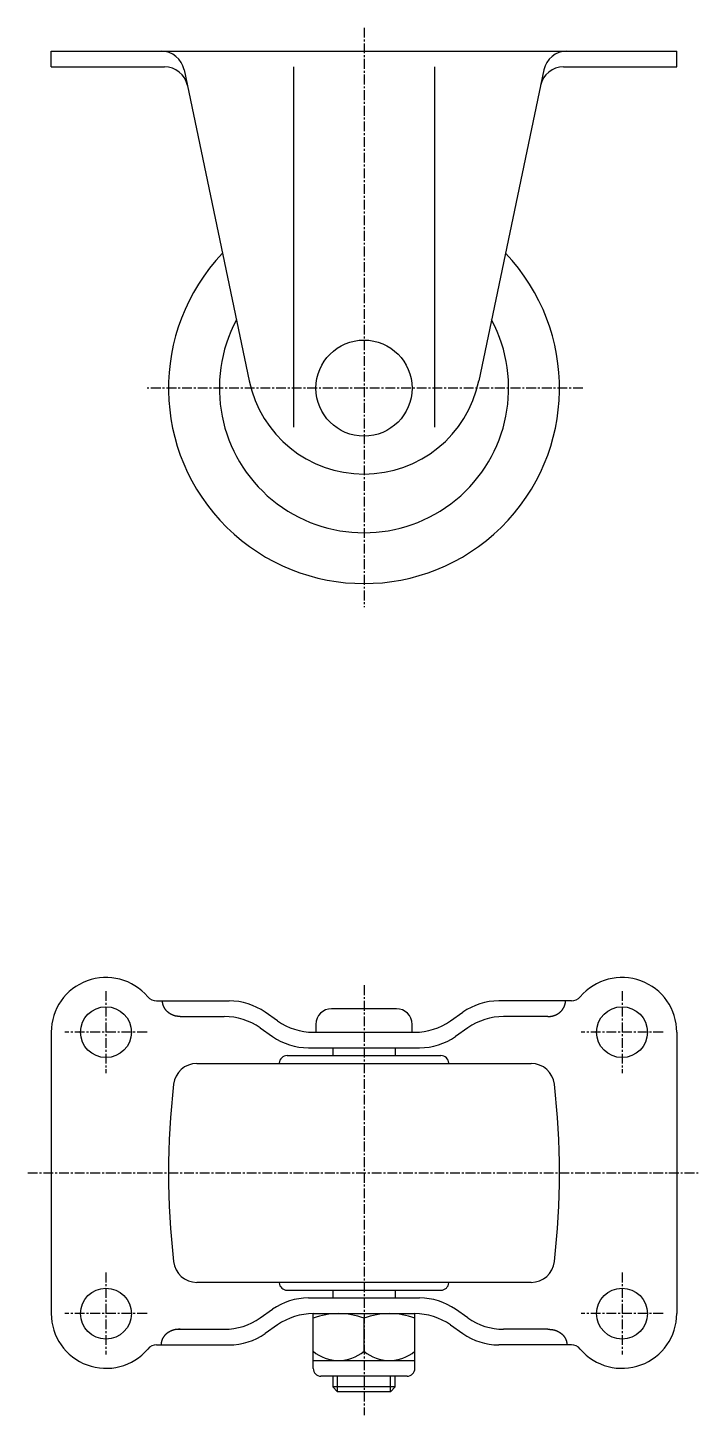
# Model space of a CAD drawing. Extents: x -3609 to -3385, y -128 to 165.
# Drawn here: x -3470.8 to -3384.8, y -127.8 to 49.7 of the extents above; entities that cross this region are included whole.
import ezdxf

# ---------------------------------------------------------------- set-up
doc = ezdxf.new("R2010")
doc.units = 0
doc.linetypes.add('CENTER', pattern=[2, 1.25, -0.25, 0.25, -0.25])
doc.layers.get('0').update_dxf_attribs({"linetype": 'CONTINUOUS'})
doc.layers.get('DEFPOINTS').update_dxf_attribs({"linetype": 'CONTINUOUS'})
doc.layers.add('CENTER', color=1, linetype='CENTER')

msp = doc.modelspace()

# ---------------------------------------------------------------- linework, layer by layer
at = {"color": 7, "linetype": 'CONTINUOUS'}
for p, q in [((-3467.76, 46.7), (-3387.76, 46.7)), ((-3467.76, 44.7), (-3467.76, 46.7)), ((-3387.76, 44.7), (-3387.76, 46.7)), ((-3467.76, 44.7), (-3453.28, 44.7)), ((-3436.76, 44.7), (-3436.76, -1.4)), ((-3418.76, 44.7), (-3418.76, -1.4)), ((-3402.24, 44.7), (-3387.76, 44.7)), ((-3450.76, 44.31), (-3442.44, 4.53)), ((-3404.76, 44.31), (-3413.08, 4.53)), ((-3454.28, -74.79), (-3445, -74.79)), ((-3438.83, -77.34), (-3440.41, -76.24)), ((-3423.61, -75.79), (-3431.91, -75.79)), ((-3416.69, -77.34), (-3415.11, -76.24)), ((-3401.24, -74.79), (-3410.53, -74.79)), ((-3451.26, -76.79), (-3445.63, -76.79)), ((-3433.91, -77.79), (-3433.91, -78.79)), ((-3421.61, -78.79), (-3421.61, -77.79)), ((-3404.26, -76.79), (-3409.9, -76.79)), ((-3467.76, -78.79), (-3467.76, -114.79)), ((-3441.04, -78.24), (-3439.46, -79.34)), ((-3434.24, -78.79), (-3421.28, -78.79)), ((-3414.48, -78.24), (-3416.06, -79.34)), ((-3387.76, -78.79), (-3387.76, -114.79)), ((-3434.87, -80.79), (-3420.65, -80.79)), ((-3431.76, -80.79), (-3431.76, -81.79)), ((-3423.76, -80.79), (-3423.76, -81.79)), ((-3449.14, -82.79), (-3406.39, -82.79)), ((-3438.6, -82.79), (-3438.6, -82.74)), ((-3437.6, -81.79), (-3417.92, -81.79)), ((-3416.92, -82.79), (-3416.92, -82.74)), ((-3406.39, -110.79), (-3449.14, -110.79)), ((-3438.6, -110.79), (-3438.6, -110.84)), ((-3437.6, -111.79), (-3417.92, -111.79)), ((-3431.76, -111.79), (-3431.76, -112.79)), ((-3423.76, -111.79), (-3423.76, -112.79)), ((-3416.92, -110.79), (-3416.92, -110.84)), ((-3434.87, -112.79), (-3420.65, -112.79)), ((-3441.04, -115.34), (-3439.46, -114.24)), ((-3434.26, -121.79), (-3434.26, -114.79)), ((-3434.24, -114.79), (-3421.28, -114.79)), ((-3421.26, -121.79), (-3421.26, -114.79)), ((-3414.48, -115.34), (-3416.06, -114.24)), ((-3451.44, -116.79), (-3445.63, -116.79)), ((-3438.83, -116.24), (-3440.41, -117.34)), ((-3427.76, -119.59), (-3427.76, -115.37)), ((-3416.69, -116.24), (-3415.11, -117.34)), ((-3404.26, -116.79), (-3409.9, -116.79)), ((-3454.28, -118.79), (-3445, -118.79)), ((-3401.24, -118.79), (-3410.53, -118.79)), ((-3434.26, -120.79), (-3421.26, -120.79)), ((-3422.26, -122.79), (-3433.26, -122.79)), ((-3431.76, -122.79), (-3431.76, -124.17)), ((-3423.76, -124.17), (-3431.76, -124.17)), ((-3431.76, -124.17), (-3431.14, -124.79)), ((-3423.76, -124.17), (-3424.39, -124.79)), ((-3423.76, -124.17), (-3423.76, -122.79)), ((-3424.39, -124.79), (-3431.14, -124.79))]:
    msp.add_line(p, q, dxfattribs=at)
at = {"color": 3, "linetype": 'CONTINUOUS'}
for p, q in [((-3431.14, -124.79), (-3431.14, -122.79)), ((-3424.39, -124.79), (-3424.39, -122.79))]:
    msp.add_line(p, q, dxfattribs=at)
at = {"color": 7, "linetype": 'CONTINUOUS'}
for points in [[(-3451.26, -76.79, 0), (-3451.29, -76.79, 0), (-3451.32, -76.79, 0), (-3451.34, -76.79, 0), (-3451.37, -76.79, 0), (-3451.4, -76.79, 0), (-3451.43, -76.78, 0), (-3451.46, -76.78, 0), (-3451.48, -76.78, 0), (-3451.51, -76.78, 0), (-3451.54, -76.78, 0), (-3451.57, -76.77, 0), (-3451.59, -76.77, 0), (-3451.62, -76.76, 0), (-3451.65, -76.76, 0), (-3451.68, -76.76, 0), (-3451.7, -76.75, 0), (-3451.73, -76.75, 0), (-3451.76, -76.74, 0), (-3451.78, -76.74, 0), (-3451.81, -76.73, 0), (-3451.84, -76.72, 0), (-3451.86, -76.72, 0), (-3451.89, -76.71, 0), (-3451.92, -76.7, 0), (-3451.94, -76.7, 0), (-3451.97, -76.69, 0), (-3452, -76.68, 0), (-3452.02, -76.67, 0), (-3452.05, -76.66, 0), (-3452.08, -76.66, 0), (-3452.1, -76.65, 0), (-3452.13, -76.64, 0), (-3452.15, -76.63, 0), (-3452.18, -76.62, 0), (-3452.2, -76.61, 0), (-3452.23, -76.6, 0), (-3452.25, -76.59, 0), (-3452.28, -76.58, 0), (-3452.3, -76.57, 0), (-3452.33, -76.55, 0), (-3452.35, -76.54, 0), (-3452.38, -76.53, 0), (-3452.4, -76.52, 0), (-3452.42, -76.51, 0), (-3452.45, -76.49, 0), (-3452.47, -76.48, 0), (-3452.5, -76.47, 0), (-3452.52, -76.45, 0), (-3452.54, -76.44, 0), (-3452.56, -76.43, 0), (-3452.59, -76.41, 0), (-3452.61, -76.4, 0), (-3452.63, -76.38, 0), (-3452.65, -76.37, 0), (-3452.68, -76.35, 0), (-3452.7, -76.34, 0), (-3452.72, -76.32, 0), (-3452.74, -76.3, 0), (-3452.76, -76.29, 0), (-3452.78, -76.27, 0), (-3452.8, -76.26, 0), (-3452.82, -76.24, 0), (-3452.84, -76.22, 0), (-3452.86, -76.2, 0), (-3452.88, -76.19, 0), (-3452.9, -76.17, 0), (-3452.92, -76.15, 0), (-3452.94, -76.13, 0), (-3452.96, -76.12, 0), (-3452.97, -76.1, 0), (-3452.99, -76.08, 0), (-3453.01, -76.06, 0), (-3453.03, -76.04, 0), (-3453.05, -76.02, 0), (-3453.06, -76, 0), (-3453.08, -75.98, 0), (-3453.1, -75.96, 0), (-3453.11, -75.94, 0), (-3453.13, -75.92, 0), (-3453.14, -75.9, 0), (-3453.16, -75.88, 0), (-3453.17, -75.86, 0), (-3453.19, -75.84, 0), (-3453.2, -75.82, 0), (-3453.22, -75.8, 0), (-3453.23, -75.78, 0), (-3453.24, -75.75, 0), (-3453.26, -75.73, 0), (-3453.27, -75.71, 0), (-3453.28, -75.69, 0), (-3453.29, -75.67, 0), (-3453.31, -75.65, 0), (-3453.32, -75.62, 0), (-3453.33, -75.6, 0), (-3453.34, -75.58, 0), (-3453.35, -75.56, 0), (-3453.36, -75.53, 0), (-3453.37, -75.51, 0), (-3453.38, -75.49, 0), (-3453.39, -75.46, 0), (-3453.4, -75.44, 0), (-3453.41, -75.42, 0), (-3453.42, -75.39, 0), (-3453.43, -75.37, 0), (-3453.43, -75.35, 0), (-3453.44, -75.32, 0), (-3453.45, -75.3, 0), (-3453.46, -75.28, 0), (-3453.46, -75.25, 0), (-3453.47, -75.23, 0), (-3453.48, -75.2, 0), (-3453.48, -75.18, 0), (-3453.49, -75.16, 0), (-3453.49, -75.13, 0), (-3453.5, -75.11, 0), (-3453.5, -75.08, 0), (-3453.5, -75.06, 0), (-3453.51, -75.04, 0), (-3453.51, -75.01, 0), (-3453.51, -74.99, 0), (-3453.52, -74.96, 0), (-3453.52, -74.94, 0), (-3453.52, -74.91, 0), (-3453.52, -74.89, 0), (-3453.52, -74.86, 0), (-3453.52, -74.84, 0), (-3453.52, -74.81, 0), (-3453.52, -74.79, 0)], [(-3404.26, -76.79, 0), (-3404.23, -76.79, 0), (-3404.21, -76.79, 0), (-3404.18, -76.79, 0), (-3404.15, -76.79, 0), (-3404.12, -76.79, 0), (-3404.09, -76.78, 0), (-3404.07, -76.78, 0), (-3404.04, -76.78, 0), (-3404.01, -76.78, 0), (-3403.98, -76.78, 0), (-3403.96, -76.77, 0), (-3403.93, -76.77, 0), (-3403.9, -76.76, 0), (-3403.87, -76.76, 0), (-3403.85, -76.76, 0), (-3403.82, -76.75, 0), (-3403.79, -76.75, 0), (-3403.77, -76.74, 0), (-3403.74, -76.74, 0), (-3403.71, -76.73, 0), (-3403.68, -76.72, 0), (-3403.66, -76.72, 0), (-3403.63, -76.71, 0), (-3403.6, -76.7, 0), (-3403.58, -76.7, 0), (-3403.55, -76.69, 0), (-3403.52, -76.68, 0), (-3403.5, -76.67, 0), (-3403.47, -76.66, 0), (-3403.45, -76.66, 0), (-3403.42, -76.65, 0), (-3403.39, -76.64, 0), (-3403.37, -76.63, 0), (-3403.34, -76.62, 0), (-3403.32, -76.61, 0), (-3403.29, -76.6, 0), (-3403.27, -76.59, 0), (-3403.24, -76.58, 0), (-3403.22, -76.57, 0), (-3403.19, -76.55, 0), (-3403.17, -76.54, 0), (-3403.15, -76.53, 0), (-3403.12, -76.52, 0), (-3403.1, -76.51, 0), (-3403.07, -76.49, 0), (-3403.05, -76.48, 0), (-3403.03, -76.47, 0), (-3403, -76.45, 0), (-3402.98, -76.44, 0), (-3402.96, -76.43, 0), (-3402.94, -76.41, 0), (-3402.91, -76.4, 0), (-3402.89, -76.38, 0), (-3402.87, -76.37, 0), (-3402.85, -76.35, 0), (-3402.83, -76.34, 0), (-3402.8, -76.32, 0), (-3402.78, -76.3, 0), (-3402.76, -76.29, 0), (-3402.74, -76.27, 0), (-3402.72, -76.26, 0), (-3402.7, -76.24, 0), (-3402.68, -76.22, 0), (-3402.66, -76.2, 0), (-3402.64, -76.19, 0), (-3402.62, -76.17, 0), (-3402.6, -76.15, 0), (-3402.58, -76.13, 0), (-3402.57, -76.12, 0), (-3402.55, -76.1, 0), (-3402.53, -76.08, 0), (-3402.51, -76.06, 0), (-3402.49, -76.04, 0), (-3402.48, -76.02, 0), (-3402.46, -76, 0), (-3402.44, -75.98, 0), (-3402.43, -75.96, 0), (-3402.41, -75.94, 0), (-3402.39, -75.92, 0), (-3402.38, -75.9, 0), (-3402.36, -75.88, 0), (-3402.35, -75.86, 0), (-3402.33, -75.84, 0), (-3402.32, -75.82, 0), (-3402.31, -75.8, 0), (-3402.29, -75.78, 0), (-3402.28, -75.75, 0), (-3402.27, -75.73, 0), (-3402.25, -75.71, 0), (-3402.24, -75.69, 0), (-3402.23, -75.67, 0), (-3402.22, -75.65, 0), (-3402.2, -75.62, 0), (-3402.19, -75.6, 0), (-3402.18, -75.58, 0), (-3402.17, -75.56, 0), (-3402.16, -75.53, 0), (-3402.15, -75.51, 0), (-3402.14, -75.49, 0), (-3402.13, -75.46, 0), (-3402.12, -75.44, 0), (-3402.11, -75.42, 0), (-3402.1, -75.39, 0), (-3402.1, -75.37, 0), (-3402.09, -75.35, 0), (-3402.08, -75.32, 0), (-3402.07, -75.3, 0), (-3402.07, -75.28, 0), (-3402.06, -75.25, 0), (-3402.05, -75.23, 0), (-3402.05, -75.2, 0), (-3402.04, -75.18, 0), (-3402.04, -75.16, 0), (-3402.03, -75.13, 0), (-3402.03, -75.11, 0), (-3402.02, -75.08, 0), (-3402.02, -75.06, 0), (-3402.01, -75.04, 0), (-3402.01, -75.01, 0), (-3402.01, -74.99, 0), (-3402.01, -74.96, 0), (-3402, -74.94, 0), (-3402, -74.91, 0), (-3402, -74.89, 0), (-3402, -74.86, 0), (-3402, -74.84, 0), (-3402, -74.81, 0), (-3402, -74.79, 0)], [(-3451.26, -116.79, 0), (-3451.29, -116.79, 0), (-3451.32, -116.79, 0), (-3451.35, -116.79, 0), (-3451.38, -116.79, 0), (-3451.41, -116.79, 0), (-3451.44, -116.79, 0), (-3451.47, -116.79, 0), (-3451.5, -116.79, 0), (-3451.54, -116.8, 0), (-3451.57, -116.8, 0), (-3451.6, -116.8, 0), (-3451.63, -116.8, 0), (-3451.66, -116.81, 0), (-3451.69, -116.81, 0), (-3451.72, -116.81, 0), (-3451.75, -116.82, 0), (-3451.78, -116.82, 0), (-3451.81, -116.83, 0), (-3451.84, -116.83, 0), (-3451.86, -116.84, 0), (-3451.89, -116.84, 0), (-3451.92, -116.85, 0), (-3451.95, -116.86, 0), (-3451.98, -116.86, 0), (-3452.01, -116.87, 0), (-3452.04, -116.88, 0), (-3452.07, -116.88, 0), (-3452.1, -116.89, 0), (-3452.13, -116.9, 0), (-3452.16, -116.91, 0), (-3452.18, -116.92, 0), (-3452.21, -116.92, 0), (-3452.24, -116.93, 0), (-3452.27, -116.94, 0), (-3452.3, -116.95, 0), (-3452.32, -116.96, 0), (-3452.35, -116.97, 0), (-3452.38, -116.98, 0), (-3452.4, -116.99, 0), (-3452.43, -117.01, 0), (-3452.46, -117.02, 0), (-3452.48, -117.03, 0), (-3452.51, -117.04, 0), (-3452.54, -117.05, 0), (-3452.56, -117.07, 0), (-3452.59, -117.08, 0), (-3452.61, -117.09, 0), (-3452.64, -117.11, 0), (-3452.66, -117.12, 0), (-3452.69, -117.13, 0), (-3452.71, -117.15, 0), (-3452.74, -117.16, 0), (-3452.76, -117.18, 0), (-3452.79, -117.19, 0), (-3452.81, -117.21, 0), (-3452.83, -117.22, 0), (-3452.86, -117.24, 0), (-3452.88, -117.25, 0), (-3452.9, -117.27, 0), (-3452.92, -117.29, 0), (-3452.95, -117.3, 0), (-3452.97, -117.32, 0), (-3452.99, -117.34, 0), (-3453.01, -117.35, 0), (-3453.03, -117.37, 0), (-3453.05, -117.39, 0), (-3453.07, -117.41, 0), (-3453.09, -117.43, 0), (-3453.11, -117.44, 0), (-3453.13, -117.46, 0), (-3453.15, -117.48, 0), (-3453.17, -117.5, 0), (-3453.19, -117.52, 0), (-3453.21, -117.54, 0), (-3453.23, -117.56, 0), (-3453.25, -117.58, 0), (-3453.26, -117.6, 0), (-3453.28, -117.62, 0), (-3453.3, -117.64, 0), (-3453.31, -117.66, 0), (-3453.33, -117.68, 0), (-3453.35, -117.7, 0), (-3453.36, -117.72, 0), (-3453.38, -117.74, 0), (-3453.39, -117.76, 0), (-3453.41, -117.79, 0), (-3453.42, -117.81, 0), (-3453.44, -117.83, 0), (-3453.45, -117.85, 0), (-3453.46, -117.87, 0), (-3453.48, -117.9, 0), (-3453.49, -117.92, 0), (-3453.5, -117.94, 0), (-3453.51, -117.96, 0), (-3453.52, -117.99, 0), (-3453.54, -118.01, 0), (-3453.55, -118.03, 0), (-3453.56, -118.06, 0), (-3453.57, -118.08, 0), (-3453.58, -118.1, 0), (-3453.59, -118.13, 0), (-3453.59, -118.15, 0), (-3453.6, -118.17, 0), (-3453.61, -118.2, 0), (-3453.62, -118.22, 0), (-3453.63, -118.25, 0), (-3453.63, -118.27, 0), (-3453.64, -118.29, 0), (-3453.65, -118.32, 0), (-3453.65, -118.34, 0), (-3453.66, -118.37, 0), (-3453.66, -118.39, 0), (-3453.67, -118.42, 0), (-3453.67, -118.44, 0), (-3453.68, -118.47, 0), (-3453.68, -118.49, 0), (-3453.69, -118.52, 0), (-3453.69, -118.54, 0), (-3453.69, -118.57, 0), (-3453.69, -118.59, 0), (-3453.7, -118.62, 0), (-3453.7, -118.64, 0), (-3453.7, -118.67, 0), (-3453.7, -118.69, 0), (-3453.7, -118.72, 0), (-3453.7, -118.74, 0), (-3453.7, -118.77, 0), (-3453.7, -118.79, 0)], [(-3404.26, -116.79, 0), (-3404.23, -116.79, 0), (-3404.2, -116.79, 0), (-3404.17, -116.79, 0), (-3404.14, -116.79, 0), (-3404.11, -116.79, 0), (-3404.08, -116.79, 0), (-3404.05, -116.79, 0), (-3404.02, -116.79, 0), (-3403.99, -116.8, 0), (-3403.96, -116.8, 0), (-3403.93, -116.8, 0), (-3403.9, -116.8, 0), (-3403.87, -116.81, 0), (-3403.84, -116.81, 0), (-3403.81, -116.81, 0), (-3403.78, -116.82, 0), (-3403.75, -116.82, 0), (-3403.72, -116.83, 0), (-3403.69, -116.83, 0), (-3403.66, -116.84, 0), (-3403.63, -116.84, 0), (-3403.6, -116.85, 0), (-3403.57, -116.86, 0), (-3403.54, -116.86, 0), (-3403.51, -116.87, 0), (-3403.48, -116.88, 0), (-3403.45, -116.88, 0), (-3403.42, -116.89, 0), (-3403.4, -116.9, 0), (-3403.37, -116.91, 0), (-3403.34, -116.92, 0), (-3403.31, -116.92, 0), (-3403.28, -116.93, 0), (-3403.25, -116.94, 0), (-3403.23, -116.95, 0), (-3403.2, -116.96, 0), (-3403.17, -116.97, 0), (-3403.14, -116.98, 0), (-3403.12, -116.99, 0), (-3403.09, -117.01, 0), (-3403.06, -117.02, 0), (-3403.04, -117.03, 0), (-3403.01, -117.04, 0), (-3402.98, -117.05, 0), (-3402.96, -117.07, 0), (-3402.93, -117.08, 0), (-3402.91, -117.09, 0), (-3402.88, -117.11, 0), (-3402.86, -117.12, 0), (-3402.83, -117.13, 0), (-3402.81, -117.15, 0), (-3402.78, -117.16, 0), (-3402.76, -117.18, 0), (-3402.74, -117.19, 0), (-3402.71, -117.21, 0), (-3402.69, -117.22, 0), (-3402.67, -117.24, 0), (-3402.64, -117.25, 0), (-3402.62, -117.27, 0), (-3402.6, -117.29, 0), (-3402.57, -117.3, 0), (-3402.55, -117.32, 0), (-3402.53, -117.34, 0), (-3402.51, -117.35, 0), (-3402.49, -117.37, 0), (-3402.47, -117.39, 0), (-3402.45, -117.41, 0), (-3402.43, -117.43, 0), (-3402.41, -117.44, 0), (-3402.39, -117.46, 0), (-3402.37, -117.48, 0), (-3402.35, -117.5, 0), (-3402.33, -117.52, 0), (-3402.31, -117.54, 0), (-3402.29, -117.56, 0), (-3402.28, -117.58, 0), (-3402.26, -117.6, 0), (-3402.24, -117.62, 0), (-3402.22, -117.64, 0), (-3402.21, -117.66, 0), (-3402.19, -117.68, 0), (-3402.18, -117.7, 0), (-3402.16, -117.72, 0), (-3402.14, -117.74, 0), (-3402.13, -117.76, 0), (-3402.11, -117.79, 0), (-3402.1, -117.81, 0), (-3402.09, -117.83, 0), (-3402.07, -117.85, 0), (-3402.06, -117.87, 0), (-3402.05, -117.9, 0), (-3402.03, -117.92, 0), (-3402.02, -117.94, 0), (-3402.01, -117.96, 0), (-3402, -117.99, 0), (-3401.99, -118.01, 0), (-3401.98, -118.03, 0), (-3401.97, -118.06, 0), (-3401.96, -118.08, 0), (-3401.95, -118.1, 0), (-3401.94, -118.13, 0), (-3401.93, -118.15, 0), (-3401.92, -118.17, 0), (-3401.91, -118.2, 0), (-3401.9, -118.22, 0), (-3401.89, -118.25, 0), (-3401.89, -118.27, 0), (-3401.88, -118.29, 0), (-3401.87, -118.32, 0), (-3401.87, -118.34, 0), (-3401.86, -118.37, 0), (-3401.86, -118.39, 0), (-3401.85, -118.42, 0), (-3401.85, -118.44, 0), (-3401.84, -118.47, 0), (-3401.84, -118.49, 0), (-3401.84, -118.52, 0), (-3401.83, -118.54, 0), (-3401.83, -118.57, 0), (-3401.83, -118.59, 0), (-3401.83, -118.62, 0), (-3401.82, -118.64, 0), (-3401.82, -118.67, 0), (-3401.82, -118.69, 0), (-3401.82, -118.72, 0), (-3401.82, -118.74, 0), (-3401.82, -118.77, 0), (-3401.82, -118.79, 0)]]:
    msp.add_polyline3d(points, dxfattribs=at)
for centre, radius in [((-3427.76, 3.6), 6.15), ((-3460.76, -78.79), 3.25), ((-3394.76, -78.79), 3.25), ((-3460.76, -114.79), 3.25), ((-3394.76, -114.79), 3.25)]:
    msp.add_circle(centre, radius, dxfattribs=at)
for centre, radius, start, end in [((-3453.7, 43.7), 3, 11.8101, 90), ((-3401.82, 43.7), 3, 90, 168.1899), ((-3453.28, 41.7), 3, 11.8101, 90), ((-3402.24, 41.7), 3, 90, 168.1899), ((-3427.76, 3.6), 25, 136.369, 43.631), ((-3427.76, 3.6), 18.5, 151.8559, 28.1441), ((-3427.76, 7.6), 15, 191.8101, 348.1899), ((-3460.76, -78.79), 7, 40.3202, 180), ((-3394.76, -78.79), 7, 0, 139.6798), ((-3454.28, -73.29), 1.5, 220.3202, 270), ((-3401.24, -73.29), 1.5, 270, 319.6798), ((-3445, -82.79), 8, 55, 90), ((-3431.91, -77.79), 2, 90, 180), ((-3423.61, -77.79), 2, 0, 90), ((-3410.53, -82.79), 8, 90, 125), ((-3445.63, -84.79), 8, 55, 90), ((-3434.24, -70.79), 8, 235, 270), ((-3421.28, -70.79), 8, 270, 305), ((-3409.9, -84.79), 8, 90, 125), ((-3434.87, -72.79), 8, 235, 270), ((-3420.65, -72.79), 8, 270, 305), ((-3449.14, -85.79), 3, 90, 173.4885), ((-3437.6, -82.79), 1, 90, 177), ((-3417.92, -82.79), 1, 3, 90), ((-3406.39, -85.79), 3, 6.5115, 90), ((-3352.76, -96.79), 100, 173.4885, 186.5115), ((-3502.76, -96.79), 100, 353.4885, 6.5115), ((-3449.14, -107.79), 3, 186.5115, 270), ((-3406.39, -107.79), 3, 270, 353.4885), ((-3437.6, -110.79), 1, 183, 270), ((-3417.92, -110.79), 1, 270, 357), ((-3434.87, -120.79), 8, 90, 125), ((-3420.65, -120.79), 8, 55, 90), ((-3460.76, -114.79), 7, 180, 319.6798), ((-3445.63, -108.79), 8, 270, 305), ((-3434.24, -122.79), 8, 90, 125), ((-3431.01, -124.18), 9.39, 69.7438, 110.2562), ((-3424.51, -124.18), 9.39, 69.7438, 110.2562), ((-3421.28, -122.79), 8, 55, 90), ((-3409.9, -108.79), 8, 235, 270), ((-3394.76, -114.79), 7, 220.3202, 0), ((-3454.28, -120.29), 1.5, 90, 139.6798), ((-3445, -110.79), 8, 270, 305), ((-3410.53, -110.79), 8, 235, 270), ((-3401.24, -120.29), 1.5, 40.3202, 90), ((-3431.01, -115.78), 5.01, 229.5191, 310.4809), ((-3424.51, -115.78), 5.01, 229.5191, 310.4809), ((-3433.26, -121.79), 1, 180, 270), ((-3422.26, -121.79), 1, 270, 0)]:
    msp.add_arc(centre, radius, start, end, dxfattribs=at)
at = {"layer": 'CENTER', "color": 1, "linetype": 'CENTER'}
for p, q in [((-3427.76, 49.7), (-3427.76, -24.4)), ((-3399.76, 3.6), (-3455.76, 3.6)), ((-3460.76, -73.54), (-3460.76, -84.04)), ((-3427.76, -72.79), (-3427.76, -127.79)), ((-3394.76, -73.54), (-3394.76, -84.04)), ((-3455.51, -78.79), (-3466.01, -78.79)), ((-3389.51, -78.79), (-3400.01, -78.79)), ((-3470.76, -96.79), (-3384.76, -96.79)), ((-3460.76, -109.54), (-3460.76, -120.04)), ((-3394.76, -109.54), (-3394.76, -120.04)), ((-3455.51, -114.79), (-3466.01, -114.79)), ((-3389.51, -114.79), (-3400.01, -114.79))]:
    msp.add_line(p, q, dxfattribs=at)
at = {"layer": 'DEFPOINTS', "color": 0, "linetype": 'BYBLOCK'}
for p in [(-3438.76, -82.79), (-3416.76, -82.79), (-3402.76, -96.79), (-3438.11, -111.65), (-3417.41, -111.65)]:
    msp.add_point(p, dxfattribs=at)

doc.saveas('drawing.dxf')
